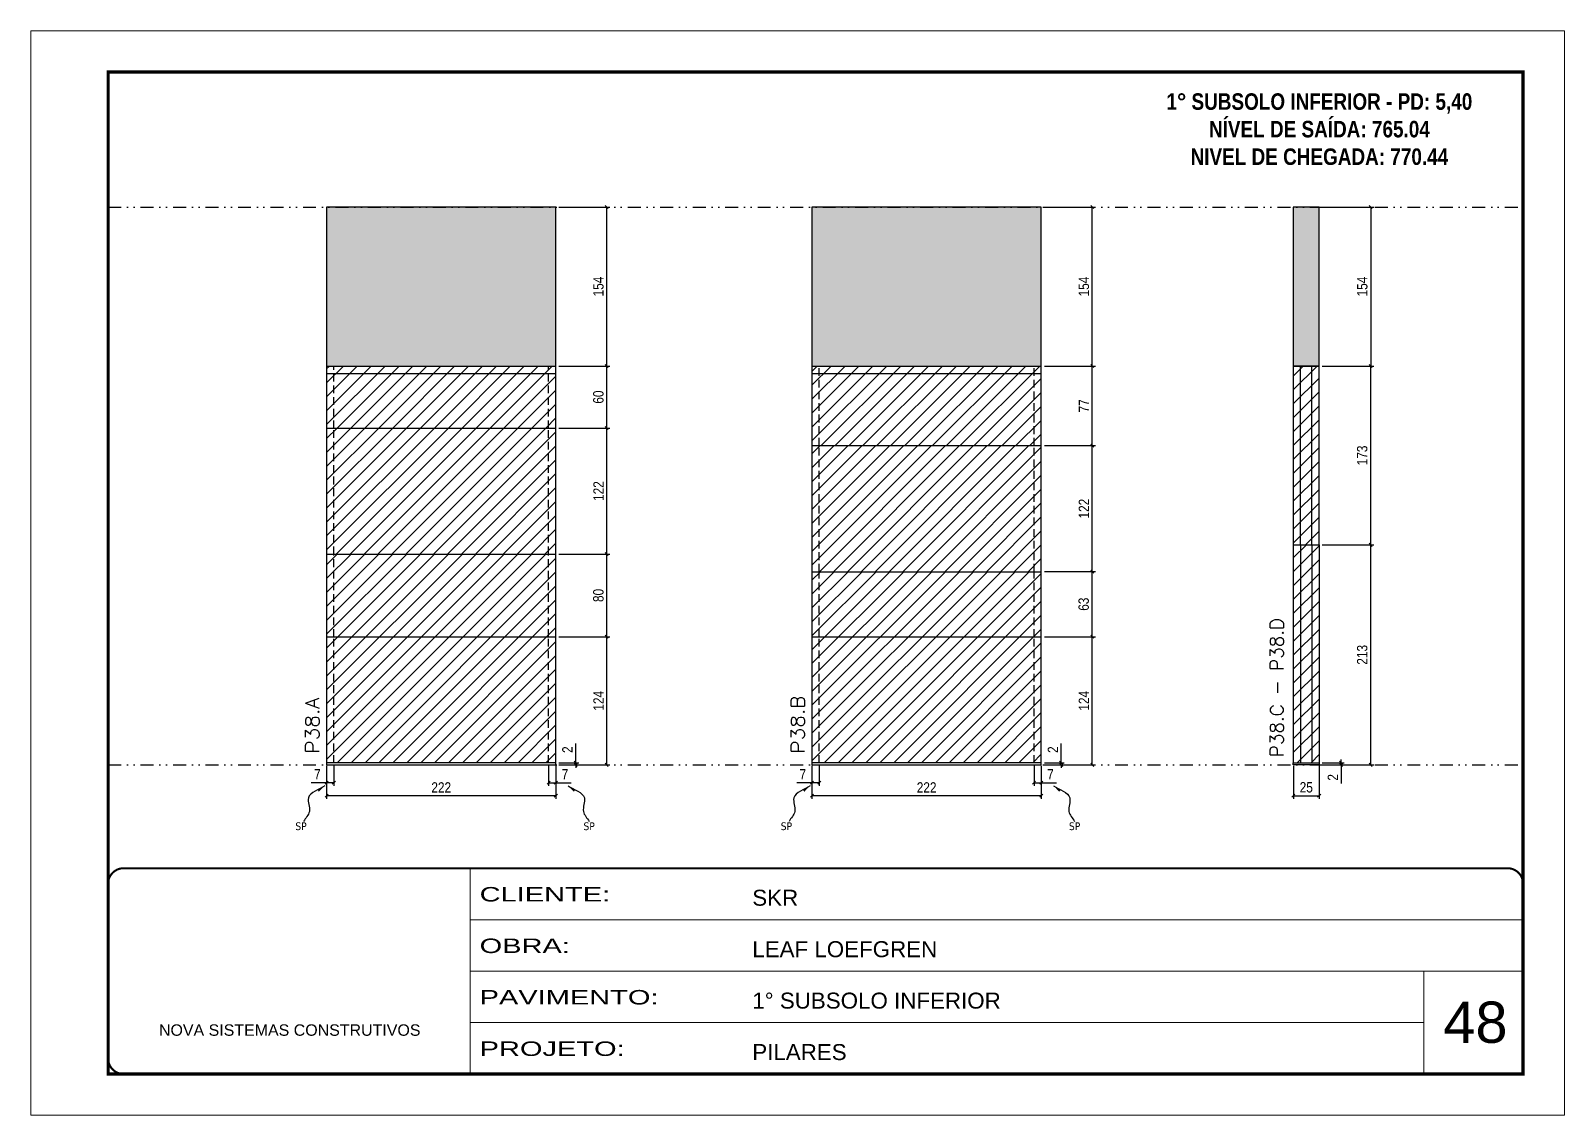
# Model space of a CAD drawing. Extents: x 14400 to 27878, y -21631 to 6985.
# Drawn here: x 19168 to 20653, y -6700 to -5650 of the extents above; entities that cross this region are included whole.
import ezdxf

# ---------------------------------------------------------------- set-up
doc = ezdxf.new("R2010")
doc.units = 0
for name, pattern in [('CONTINUO', [0]), ('DASHED', [0.75, 0.5, -0.25]), ('DIVIDE2', [0.625, 0.25, -0.125, 0, -0.125, 0, -0.125]), ('HIDDEN', [0.375, 0.25, -0.125])]:
    doc.linetypes.add(name, pattern=pattern)
for name, color, linetype, lineweight in [('CARIMBO', 255, 'Continuous', 9), ('Folhas', 255, 'Continuous', 9), ('Hachura', 251, 'Continuous', 9), ('SARRAFO DE PRESSAO', 251, 'DASHED', 9), ('Texto Seção', 7, 'Continuous', 15)]:
    doc.layers.add(name, color=color, linetype=linetype, lineweight=lineweight)
for name, color, linetype in [('COTA', 241, 'Continuous'), ('NOMENCLATURA', 7, 'Continuous'), ('Nível', 160, 'Continuous'), ('Painéis', 200, 'Continuous'), ('SARR_2.2x7', 40, 'Continuous'), ('Sarrafo de Pressão', 42, 'HIDDEN'), ('texto', 7, 'Continuous')]:
    doc.layers.add(name, color=color, linetype=linetype)
doc.styles.add('ARIAL', font='arial.ttf')
doc.styles.add('COTA TECNICA', font='techl___.ttf', dxfattribs={"height": 10})
doc.styles.add('COTA TECNICA-50', font='techl___.ttf', dxfattribs={"height": 10})
doc.styles.add('REGUA-120', font='ROMANS.shx', dxfattribs={"height": 15})
doc.styles.add('ROMANC', font='techb___.ttf', dxfattribs={"height": 2.5})
doc.styles.get("Standard").update_dxf_attribs({"font": 'arial.ttf'})
doc.styles.add('Tecnologia', font='')
doc.styles.get('Tecnologia').set_extended_font_data('Forgotten Futurist')
doc.dimstyles.new('COTA PAINEL-50', dxfattribs={"dimtxt": 10, "dimasz": 3, "dimexe": 3, "dimexo": 3, "dimgap": 3, "dimtad": 1, "dimdec": 1, "dimzin": 12, "dimdsep": 46, "dimtxsty": 'COTA TECNICA-50', "dimblk1": 'OBLIQUE', "dimblk2": 'OBLIQUE', "dimsah": 1, "dimcen": 0.9, "dimclrd": 4, "dimclre": 4, "dimclrt": 240, "dimadec": 1, "dimazin": 3, "dimtfac": 1, "dimtdec": 1, "dimtmove": 0, "dimatfit": 3, "dimfxl": 1, "dimtolj": 1, "dimtzin": 12, "dimarcsym": 0})
doc.dimstyles.new('PAINEL', dxfattribs={"dimtxt": 10, "dimasz": 3, "dimexe": 3, "dimexo": 3, "dimgap": 3, "dimtad": 1, "dimdec": 1, "dimzin": 12, "dimdsep": 46, "dimtxsty": 'COTA TECNICA', "dimblk1": 'OBLIQUE', "dimblk2": 'OBLIQUE', "dimsah": 1, "dimcen": 0.9, "dimclrd": 4, "dimclre": 4, "dimclrt": 240, "dimadec": 1, "dimazin": 3, "dimtfac": 1, "dimtdec": 1, "dimtmove": 0, "dimatfit": 3, "dimfxl": 1, "dimtolj": 1, "dimtzin": 12, "dimarcsym": 0})
doc.dimstyles.get("Standard").update_dxf_attribs({"dimtxt": 0.18, "dimasz": 0.18, "dimexe": 0.18, "dimexo": 0.0625, "dimgap": 0.09, "dimtad": 0, "dimtih": 1, "dimtoh": 1, "dimdec": 4, "dimzin": 0, "dimdsep": 46, "dimtxsty": 'Standard', "dimcen": 0.09, "dimadec": 0, "dimazin": 0, "dimtfac": 1, "dimtdec": 4, "dimtofl": 0, "dimtmove": 0, "dimatfit": 3, "dimfxl": 1, "dimtolj": 1, "dimtzin": 0, "dimarcsym": 0})

# ---------------------------------------------------------------- blocks, each defined once
blk = doc.blocks.new('9999999999')
at = {"color": 30, "linetype": 'CONTINUO'}
for p, q in [((98564.6, 34230.2), (98564.6, 34429.4)), ((98564.6, 34379.6), (99584, 34379.6)), ((98564.6, 34329.8), (99488, 34329.8)), ((99584, 34329.8), (99488, 34329.8)), ((99488, 34329.8), (99488, 34230.2)), ((98564.6, 34280), (99488, 34280))]:
    blk.add_line(p, q, dxfattribs=at)
at = {"color": 30, "linetype": 'CONTINUO', "const_width": 2}
blk.add_lwpolyline([(99584, 34230.2), (99584, 34414.4, 0.414214), (99569, 34429.4), (98229, 34429.4, 0.414214), (98214, 34414.4), (98214, 34245.2, 0.414214), (98229, 34230.2), (99584, 34230.2)], format="xyb", dxfattribs=at)
at = {"layer": 'Folhas'}
blk.add_lwpolyline([(98139, 34190.2), (99624, 34190.2), (99624, 35240.2), (98139, 35240.2)], close=True, dxfattribs=at)
at = {"layer": 'Folhas', "color": 30, "const_width": 3}
blk.add_lwpolyline([(98214, 34230.2), (99584, 34230.2), (99584, 35200.2), (98214, 35200.2)], close=True, dxfattribs=at)
at = {"color": 7, "linetype": 'Continuous', "ltscale": 5, "style": 'ARIAL'}
for s, height, p in [('SKR', 15.48, (98837.7, 34393.1)), ('LEAF LOEFGREN', 15.483, (98837.7, 34343.3)), ('1° SUBSOLO INFERIOR', 15.483, (98837.7, 34293.5)), ('NOVA SISTEMAS CONSTRUTIVOS', 11.059, (98263.2, 34267.2)), ('PILARES', 15.48, (98837.7, 34243.7))]:
    blk.add_text(s, height=height, dxfattribs=at).set_placement(p)
at = {"layer": 'Folhas', "color": 7, "style": 'Tecnologia', "width": 1.5}
for s, p in [('CLIENTE:', (98573.7, 34397.2)), ('OBRA:', (98573.7, 34347.3)), ('PAVIMENTO:', (98573.7, 34297.5)), ('PROJETO:', (98573.7, 34247.7))]:
    blk.add_text(s, height=14, dxfattribs=at).set_placement(p)
blk = doc.blocks.new('_Oblique')
at = {"color": 0, "linetype": 'ByBlock', "lineweight": -2}
blk.add_line((-0.5, -0.5), (0.5, 0.5), dxfattribs=at)
blk = doc.blocks.new('*D2654')
at = {"layer": 'COTA', "color": 4, "lineweight": -2, "transparency": 16777216}
for p, q in [((19455, -6361.3), (19455, -6393.2)), ((19677, -6361.3), (19677, -6393.2)), ((19677, -6390.2), (19455, -6390.2))]:
    blk.add_line(p, q, dxfattribs=at)
at = {"layer": 'Defpoints', "color": 0, "transparency": 16777216}
for p in [(19455, -6358.3), (19677, -6358.3), (19455, -6390.2)]:
    blk.add_point(p, dxfattribs=at)
at = {"layer": 'COTA', "color": 4, "lineweight": -2, "transparency": 16777216, "xscale": 3, "yscale": 3, "zscale": 3, "rotation": 180}
blk.add_blockref('_Oblique', (19455, -6390.2), dxfattribs=at)
at = {"layer": 'COTA', "color": 4, "lineweight": -2, "transparency": 16777216, "xscale": 3, "yscale": 3, "zscale": 3}
blk.add_blockref('_Oblique', (19677, -6390.2), dxfattribs=at)
at = {"layer": 'COTA', "color": 240, "transparency": 16777216, "insert": (19566, -6382.2), "char_height": 10, "attachment_point": 5, "style": 'COTA TECNICA'}
blk.add_mtext('\\A1;222', dxfattribs=at)
blk = doc.blocks.new('*D2655')
at = {"layer": 'COTA', "color": 4, "lineweight": -2, "transparency": 16777216}
for p, q in [((19670, -6361.3), (19670, -6380.6)), ((19677, -6363.3), (19677, -6380.6)), ((19670, -6377.6), (19677, -6377.6)), ((19677, -6377.6), (19691.7, -6377.6))]:
    blk.add_line(p, q, dxfattribs=at)
at = {"layer": 'Defpoints', "color": 0, "transparency": 16777216}
for p in [(19670, -6358.3), (19677, -6360.3), (19677, -6377.6)]:
    blk.add_point(p, dxfattribs=at)
at = {"layer": 'COTA', "color": 4, "lineweight": -2, "transparency": 16777216, "xscale": 3, "yscale": 3, "zscale": 3, "rotation": 180}
blk.add_blockref('_Oblique', (19670, -6377.6), dxfattribs=at)
at = {"layer": 'COTA', "color": 4, "lineweight": -2, "transparency": 16777216, "xscale": 3, "yscale": 3, "zscale": 3}
blk.add_blockref('_Oblique', (19677, -6377.6), dxfattribs=at)
at = {"layer": 'COTA', "color": 240, "transparency": 16777216, "insert": (19685.8, -6369.5), "char_height": 10, "attachment_point": 5, "style": 'COTA TECNICA-50'}
blk.add_mtext('\\A1;7', dxfattribs=at)
blk = doc.blocks.new('*D2656')
at = {"layer": 'COTA', "color": 4, "lineweight": -2, "transparency": 16777216}
for p, q in [((19455, -6363.3), (19455, -6380.6)), ((19462, -6361.3), (19462, -6380.6)), ((19455, -6377.6), (19440.2, -6377.6)), ((19462, -6377.6), (19455, -6377.6))]:
    blk.add_line(p, q, dxfattribs=at)
at = {"layer": 'Defpoints', "color": 0, "transparency": 16777216}
for p in [(19455, -6360.3), (19462, -6358.3), (19455, -6377.6)]:
    blk.add_point(p, dxfattribs=at)
at = {"layer": 'COTA', "color": 4, "lineweight": -2, "transparency": 16777216, "xscale": 3, "yscale": 3, "zscale": 3, "rotation": 180}
blk.add_blockref('_Oblique', (19455, -6377.6), dxfattribs=at)
at = {"layer": 'COTA', "color": 4, "lineweight": -2, "transparency": 16777216, "xscale": 3, "yscale": 3, "zscale": 3}
blk.add_blockref('_Oblique', (19462, -6377.6), dxfattribs=at)
at = {"layer": 'COTA', "color": 240, "transparency": 16777216, "insert": (19446.1, -6369.5), "char_height": 10, "attachment_point": 5, "style": 'COTA TECNICA-50'}
blk.add_mtext('\\A1;7', dxfattribs=at)
blk = doc.blocks.new('*D2657')
at = {"layer": 'COTA', "color": 4, "lineweight": -2, "transparency": 16777216}
for p, q in [((19696.2, -6358.3), (19696.2, -6339.5)), ((19680, -6358.3), (19699.2, -6358.3)), ((19680, -6360.3), (19699.2, -6360.3)), ((19696.2, -6360.3), (19696.2, -6358.3)), ((19696.2, -6360.3), (19696.2, -6363.3))]:
    blk.add_line(p, q, dxfattribs=at)
at = {"layer": 'Defpoints', "color": 0, "transparency": 16777216}
for p in [(19677, -6358.3), (19677, -6360.3), (19696.2, -6360.3)]:
    blk.add_point(p, dxfattribs=at)
at = {"layer": 'COTA', "color": 4, "lineweight": -2, "transparency": 16777216, "xscale": 3, "yscale": 3, "zscale": 3}
for p, rotation in [((19696.2, -6358.3), 270), ((19696.2, -6360.3), 90)]:
    blk.add_blockref('_Oblique', p, dxfattribs=dict(at, rotation=rotation))
at = {"layer": 'COTA', "color": 240, "transparency": 16777216, "insert": (19688.2, -6345.6), "char_height": 10, "attachment_point": 5, "rotation": 90, "style": 'COTA TECNICA-50'}
blk.add_mtext('\\A1;2', dxfattribs=at)
blk = doc.blocks.new('*D2658')
at = {"layer": 'COTA', "color": 4, "linetype": 'ByBlock', "lineweight": -2, "transparency": 16777216}
for p, q in [((19680, -6236.3), (19729.3, -6236.3)), ((19726.3, -6360.3), (19726.3, -6236.3)), ((19680, -6360.3), (19729.3, -6360.3))]:
    blk.add_line(p, q, dxfattribs=at)
at = {"layer": 'Defpoints', "color": 0, "linetype": 'ByBlock', "transparency": 16777216}
for p in [(19677, -6236.3), (19726.3, -6236.3), (19677, -6360.3)]:
    blk.add_point(p, dxfattribs=at)
at = {"layer": 'COTA', "color": 4, "linetype": 'ByBlock', "lineweight": -2, "transparency": 16777216, "xscale": 3, "yscale": 3, "zscale": 3}
for p, rotation in [((19726.3, -6236.3), 90), ((19726.3, -6360.3), 270)]:
    blk.add_blockref('_Oblique', p, dxfattribs=dict(at, rotation=rotation))
at = {"layer": 'COTA', "color": 240, "linetype": 'ByBlock', "transparency": 16777216, "insert": (19718.3, -6298.3), "char_height": 10, "attachment_point": 5, "rotation": 90, "style": 'COTA TECNICA'}
blk.add_mtext('\\A1;124', dxfattribs=at)
blk = doc.blocks.new('*D2659')
at = {"layer": 'COTA', "color": 4, "linetype": 'ByBlock', "lineweight": -2, "transparency": 16777216}
for p, q in [((19680, -6236.3), (19729.3, -6236.3)), ((19726.3, -6360.3), (19726.3, -6236.3)), ((19680, -6360.3), (19729.3, -6360.3))]:
    blk.add_line(p, q, dxfattribs=at)
at = {"layer": 'Defpoints', "color": 0, "linetype": 'ByBlock', "transparency": 16777216}
for p in [(19677, -6236.3), (19726.3, -6236.3), (19677, -6360.3)]:
    blk.add_point(p, dxfattribs=at)
at = {"layer": 'COTA', "color": 4, "linetype": 'ByBlock', "lineweight": -2, "transparency": 16777216, "xscale": 3, "yscale": 3, "zscale": 3}
for p, rotation in [((19726.3, -6236.3), 90), ((19726.3, -6360.3), 270)]:
    blk.add_blockref('_Oblique', p, dxfattribs=dict(at, rotation=rotation))
at = {"layer": 'COTA', "color": 240, "linetype": 'ByBlock', "transparency": 16777216, "insert": (19718.3, -6298.3), "char_height": 10, "attachment_point": 5, "rotation": 90, "style": 'COTA TECNICA'}
blk.add_mtext('\\A1;124', dxfattribs=at)
blk = doc.blocks.new('*D2660')
at = {"layer": 'COTA', "color": 4, "lineweight": -2, "transparency": 16777216}
for p, q in [((19925, -6361.3), (19925, -6393.2)), ((20147, -6361.3), (20147, -6393.2)), ((20147, -6390.2), (19925, -6390.2))]:
    blk.add_line(p, q, dxfattribs=at)
at = {"layer": 'Defpoints', "color": 0, "transparency": 16777216}
for p in [(19925, -6358.3), (20147, -6358.3), (19925, -6390.2)]:
    blk.add_point(p, dxfattribs=at)
at = {"layer": 'COTA', "color": 4, "lineweight": -2, "transparency": 16777216, "xscale": 3, "yscale": 3, "zscale": 3, "rotation": 180}
blk.add_blockref('_Oblique', (19925, -6390.2), dxfattribs=at)
at = {"layer": 'COTA', "color": 4, "lineweight": -2, "transparency": 16777216, "xscale": 3, "yscale": 3, "zscale": 3}
blk.add_blockref('_Oblique', (20147, -6390.2), dxfattribs=at)
at = {"layer": 'COTA', "color": 240, "transparency": 16777216, "insert": (20036, -6382.2), "char_height": 10, "attachment_point": 5, "style": 'COTA TECNICA'}
blk.add_mtext('\\A1;222', dxfattribs=at)
blk = doc.blocks.new('*D2661')
at = {"layer": 'COTA', "color": 4, "lineweight": -2, "transparency": 16777216}
for p, q in [((20140, -6361.3), (20140, -6380.6)), ((20147, -6363.3), (20147, -6380.6)), ((20140, -6377.6), (20147, -6377.6)), ((20147, -6377.6), (20161.7, -6377.6))]:
    blk.add_line(p, q, dxfattribs=at)
at = {"layer": 'Defpoints', "color": 0, "transparency": 16777216}
for p in [(20140, -6358.3), (20147, -6360.3), (20147, -6377.6)]:
    blk.add_point(p, dxfattribs=at)
at = {"layer": 'COTA', "color": 4, "lineweight": -2, "transparency": 16777216, "xscale": 3, "yscale": 3, "zscale": 3, "rotation": 180}
blk.add_blockref('_Oblique', (20140, -6377.6), dxfattribs=at)
at = {"layer": 'COTA', "color": 4, "lineweight": -2, "transparency": 16777216, "xscale": 3, "yscale": 3, "zscale": 3}
blk.add_blockref('_Oblique', (20147, -6377.6), dxfattribs=at)
at = {"layer": 'COTA', "color": 240, "transparency": 16777216, "insert": (20155.9, -6369.5), "char_height": 10, "attachment_point": 5, "style": 'COTA TECNICA-50'}
blk.add_mtext('\\A1;7', dxfattribs=at)
blk = doc.blocks.new('*D2662')
at = {"layer": 'COTA', "color": 4, "lineweight": -2, "transparency": 16777216}
for p, q in [((19925, -6363.3), (19925, -6380.6)), ((19932, -6361.3), (19932, -6380.6)), ((19925, -6377.6), (19910.3, -6377.6)), ((19932, -6377.6), (19925, -6377.6))]:
    blk.add_line(p, q, dxfattribs=at)
at = {"layer": 'Defpoints', "color": 0, "transparency": 16777216}
for p in [(19925, -6360.3), (19932, -6358.3), (19925, -6377.6)]:
    blk.add_point(p, dxfattribs=at)
at = {"layer": 'COTA', "color": 4, "lineweight": -2, "transparency": 16777216, "xscale": 3, "yscale": 3, "zscale": 3, "rotation": 180}
blk.add_blockref('_Oblique', (19925, -6377.6), dxfattribs=at)
at = {"layer": 'COTA', "color": 4, "lineweight": -2, "transparency": 16777216, "xscale": 3, "yscale": 3, "zscale": 3}
blk.add_blockref('_Oblique', (19932, -6377.6), dxfattribs=at)
at = {"layer": 'COTA', "color": 240, "transparency": 16777216, "insert": (19916.1, -6369.5), "char_height": 10, "attachment_point": 5, "style": 'COTA TECNICA-50'}
blk.add_mtext('\\A1;7', dxfattribs=at)
blk = doc.blocks.new('*D2663')
at = {"layer": 'COTA', "color": 4, "lineweight": -2, "transparency": 16777216}
for p, q in [((20166.3, -6358.3), (20166.3, -6339.5)), ((20150, -6358.3), (20169.3, -6358.3)), ((20150, -6360.3), (20169.3, -6360.3)), ((20166.3, -6360.3), (20166.3, -6358.3)), ((20166.3, -6360.3), (20166.3, -6363.3))]:
    blk.add_line(p, q, dxfattribs=at)
at = {"layer": 'Defpoints', "color": 0, "transparency": 16777216}
for p in [(20147, -6358.3), (20147, -6360.3), (20166.3, -6360.3)]:
    blk.add_point(p, dxfattribs=at)
at = {"layer": 'COTA', "color": 4, "lineweight": -2, "transparency": 16777216, "xscale": 3, "yscale": 3, "zscale": 3}
for p, rotation in [((20166.3, -6358.3), 270), ((20166.3, -6360.3), 90)]:
    blk.add_blockref('_Oblique', p, dxfattribs=dict(at, rotation=rotation))
at = {"layer": 'COTA', "color": 240, "transparency": 16777216, "insert": (20158.3, -6345.6), "char_height": 10, "attachment_point": 5, "rotation": 90, "style": 'COTA TECNICA-50'}
blk.add_mtext('\\A1;2', dxfattribs=at)
blk = doc.blocks.new('*D2677')
at = {"layer": 'COTA', "color": 4, "linetype": 'ByBlock', "lineweight": -2, "transparency": 16777216}
for p, q in [((20150, -6236.3), (20199.4, -6236.3)), ((20196.4, -6360.3), (20196.4, -6236.3)), ((20150, -6360.3), (20199.4, -6360.3))]:
    blk.add_line(p, q, dxfattribs=at)
at = {"layer": 'Defpoints', "color": 0, "linetype": 'ByBlock', "transparency": 16777216}
for p in [(20147, -6236.3), (20196.4, -6236.3), (20147, -6360.3)]:
    blk.add_point(p, dxfattribs=at)
at = {"layer": 'COTA', "color": 4, "linetype": 'ByBlock', "lineweight": -2, "transparency": 16777216, "xscale": 3, "yscale": 3, "zscale": 3}
for p, rotation in [((20196.4, -6236.3), 90), ((20196.4, -6360.3), 270)]:
    blk.add_blockref('_Oblique', p, dxfattribs=dict(at, rotation=rotation))
at = {"layer": 'COTA', "color": 240, "linetype": 'ByBlock', "transparency": 16777216, "insert": (20188.3, -6298.3), "char_height": 10, "attachment_point": 5, "rotation": 90, "style": 'COTA TECNICA'}
blk.add_mtext('\\A1;124', dxfattribs=at)
blk = doc.blocks.new('*D2678')
at = {"layer": 'COTA', "color": 4, "linetype": 'ByBlock', "lineweight": -2, "transparency": 16777216}
for p, q in [((20150, -6236.3), (20199.4, -6236.3)), ((20196.4, -6360.3), (20196.4, -6236.3)), ((20150, -6360.3), (20199.4, -6360.3))]:
    blk.add_line(p, q, dxfattribs=at)
at = {"layer": 'Defpoints', "color": 0, "linetype": 'ByBlock', "transparency": 16777216}
for p in [(20147, -6236.3), (20196.4, -6236.3), (20147, -6360.3)]:
    blk.add_point(p, dxfattribs=at)
at = {"layer": 'COTA', "color": 4, "linetype": 'ByBlock', "lineweight": -2, "transparency": 16777216, "xscale": 3, "yscale": 3, "zscale": 3}
for p, rotation in [((20196.4, -6236.3), 90), ((20196.4, -6360.3), 270)]:
    blk.add_blockref('_Oblique', p, dxfattribs=dict(at, rotation=rotation))
at = {"layer": 'COTA', "color": 240, "linetype": 'ByBlock', "transparency": 16777216, "insert": (20188.3, -6298.3), "char_height": 10, "attachment_point": 5, "rotation": 90, "style": 'COTA TECNICA'}
blk.add_mtext('\\A1;124', dxfattribs=at)
blk = doc.blocks.new('*D2679')
at = {"layer": 'COTA', "color": 4, "lineweight": -2, "transparency": 16777216}
for p, q in [((19680, -6156.3), (19729.3, -6156.3)), ((19726.3, -6236.3), (19726.3, -6156.3)), ((19680, -6236.3), (19729.3, -6236.3))]:
    blk.add_line(p, q, dxfattribs=at)
at = {"layer": 'Defpoints', "color": 0, "transparency": 16777216}
for p in [(19677, -6156.3), (19726.3, -6156.3), (19677, -6236.3)]:
    blk.add_point(p, dxfattribs=at)
at = {"layer": 'COTA', "color": 4, "lineweight": -2, "transparency": 16777216, "xscale": 3, "yscale": 3, "zscale": 3}
for p, rotation in [((19726.3, -6156.3), 90), ((19726.3, -6236.3), 270)]:
    blk.add_blockref('_Oblique', p, dxfattribs=dict(at, rotation=rotation))
at = {"layer": 'COTA', "color": 240, "transparency": 16777216, "insert": (19718.2, -6196.3), "char_height": 10, "attachment_point": 5, "rotation": 90, "style": 'COTA TECNICA'}
blk.add_mtext('\\A1;80', dxfattribs=at)
blk = doc.blocks.new('*D2664')
at = {"layer": 'COTA', "color": 4, "lineweight": -2, "transparency": 16777216}
for p, q in [((20391.1, -6361.3), (20391.1, -6393.2)), ((20416.1, -6361.3), (20416.1, -6393.2)), ((20391.1, -6390.2), (20416.1, -6390.2))]:
    blk.add_line(p, q, dxfattribs=at)
at = {"layer": 'Defpoints', "color": 0, "transparency": 16777216}
for p in [(20391.1, -6358.3), (20416.1, -6358.3), (20416.1, -6390.2)]:
    blk.add_point(p, dxfattribs=at)
at = {"layer": 'COTA', "color": 4, "lineweight": -2, "transparency": 16777216, "xscale": 3, "yscale": 3, "zscale": 3, "rotation": 180}
blk.add_blockref('_Oblique', (20391.1, -6390.2), dxfattribs=at)
at = {"layer": 'COTA', "color": 4, "lineweight": -2, "transparency": 16777216, "xscale": 3, "yscale": 3, "zscale": 3}
blk.add_blockref('_Oblique', (20416.1, -6390.2), dxfattribs=at)
at = {"layer": 'COTA', "color": 240, "transparency": 16777216, "insert": (20403.6, -6382.1), "char_height": 10, "attachment_point": 5, "style": 'COTA TECNICA'}
blk.add_mtext('\\A1;25', dxfattribs=at)
blk = doc.blocks.new('*D2665')
at = {"layer": 'COTA', "color": 4, "lineweight": -2, "transparency": 16777216}
for p, q in [((20437.3, -6358.3), (20437.3, -6355.3)), ((20419.1, -6358.3), (20440.3, -6358.3)), ((20419.1, -6360.3), (20440.3, -6360.3)), ((20437.3, -6358.3), (20437.3, -6360.3)), ((20437.3, -6360.3), (20437.3, -6378.4))]:
    blk.add_line(p, q, dxfattribs=at)
at = {"layer": 'Defpoints', "color": 0, "transparency": 16777216}
for p in [(20416.1, -6358.3), (20416.1, -6360.3), (20437.3, -6358.3)]:
    blk.add_point(p, dxfattribs=at)
at = {"layer": 'COTA', "color": 4, "lineweight": -2, "transparency": 16777216, "xscale": 3, "yscale": 3, "zscale": 3}
for p, rotation in [((20437.3, -6358.3), 270), ((20437.3, -6360.3), 90)]:
    blk.add_blockref('_Oblique', p, dxfattribs=dict(at, rotation=rotation))
at = {"layer": 'COTA', "color": 240, "transparency": 16777216, "insert": (20429.3, -6372.4), "char_height": 10, "attachment_point": 5, "rotation": 90, "style": 'COTA TECNICA-50'}
blk.add_mtext('\\A1;2', dxfattribs=at)
blk = doc.blocks.new('*D2680')
at = {"layer": 'COTA', "color": 4, "linetype": 'ByBlock', "lineweight": -2, "transparency": 16777216}
for p, q in [((20419.1, -5820.3), (20469, -5820.3)), ((20466, -5820.3), (20466, -5974.3)), ((20419.1, -5974.3), (20469, -5974.3))]:
    blk.add_line(p, q, dxfattribs=at)
at = {"layer": 'Defpoints', "color": 0, "linetype": 'ByBlock', "transparency": 16777216}
for p in [(20416.1, -5820.3), (20416.1, -5974.3), (20466, -5974.3)]:
    blk.add_point(p, dxfattribs=at)
at = {"layer": 'COTA', "color": 4, "linetype": 'ByBlock', "lineweight": -2, "transparency": 16777216, "xscale": 3, "yscale": 3, "zscale": 3}
for p, rotation in [((20466, -5820.3), 90), ((20466, -5974.3), 270)]:
    blk.add_blockref('_Oblique', p, dxfattribs=dict(at, rotation=rotation))
at = {"layer": 'COTA', "color": 240, "linetype": 'ByBlock', "transparency": 16777216, "insert": (20457.9, -5897.3), "char_height": 10, "attachment_point": 5, "rotation": 90, "style": 'COTA TECNICA'}
blk.add_mtext('\\A1;154', dxfattribs=at)
blk = doc.blocks.new('*D2666')
at = {"layer": 'COTA', "color": 4, "lineweight": -2, "transparency": 16777216}
for p, q in [((20419.1, -6147.3), (20469, -6147.3)), ((20466, -6360.3), (20466, -6147.3)), ((20419.1, -6360.3), (20469, -6360.3))]:
    blk.add_line(p, q, dxfattribs=at)
at = {"layer": 'Defpoints', "color": 0, "transparency": 16777216}
for p in [(20416.1, -6147.3), (20466, -6147.3), (20416.1, -6360.3)]:
    blk.add_point(p, dxfattribs=at)
at = {"layer": 'COTA', "color": 4, "lineweight": -2, "transparency": 16777216, "xscale": 3, "yscale": 3, "zscale": 3}
for p, rotation in [((20466, -6147.3), 90), ((20466, -6360.3), 270)]:
    blk.add_blockref('_Oblique', p, dxfattribs=dict(at, rotation=rotation))
at = {"layer": 'COTA', "color": 240, "transparency": 16777216, "insert": (20457.8, -6253.8), "char_height": 10, "attachment_point": 5, "rotation": 90, "style": 'COTA TECNICA-50'}
blk.add_mtext('\\A1;213', dxfattribs=at)
blk = doc.blocks.new('*D2681')
at = {"layer": 'COTA', "color": 4, "lineweight": -2, "transparency": 16777216}
for p, q in [((19680, -6034.3), (19729.3, -6034.3)), ((19726.3, -6156.3), (19726.3, -6034.3)), ((19680, -6156.3), (19729.3, -6156.3))]:
    blk.add_line(p, q, dxfattribs=at)
at = {"layer": 'Defpoints', "color": 0, "transparency": 16777216}
for p in [(19677, -6034.3), (19726.3, -6034.3), (19677, -6156.3)]:
    blk.add_point(p, dxfattribs=at)
at = {"layer": 'COTA', "color": 4, "lineweight": -2, "transparency": 16777216, "xscale": 3, "yscale": 3, "zscale": 3}
for p, rotation in [((19726.3, -6034.3), 90), ((19726.3, -6156.3), 270)]:
    blk.add_blockref('_Oblique', p, dxfattribs=dict(at, rotation=rotation))
at = {"layer": 'COTA', "color": 240, "transparency": 16777216, "insert": (19718.3, -6095.3), "char_height": 10, "attachment_point": 5, "rotation": 90, "style": 'COTA TECNICA'}
blk.add_mtext('\\A1;122', dxfattribs=at)
blk = doc.blocks.new('*D2682')
at = {"layer": 'COTA', "color": 4, "lineweight": -2, "transparency": 16777216}
for p, q in [((19680, -5974.3), (19729.3, -5974.3)), ((19726.3, -6034.3), (19726.3, -5974.3)), ((19680, -6034.3), (19729.3, -6034.3))]:
    blk.add_line(p, q, dxfattribs=at)
at = {"layer": 'Defpoints', "color": 0, "transparency": 16777216}
for p in [(19677, -5974.3), (19726.3, -5974.3), (19677, -6034.3)]:
    blk.add_point(p, dxfattribs=at)
at = {"layer": 'COTA', "color": 4, "lineweight": -2, "transparency": 16777216, "xscale": 3, "yscale": 3, "zscale": 3}
for p, rotation in [((19726.3, -5974.3), 90), ((19726.3, -6034.3), 270)]:
    blk.add_blockref('_Oblique', p, dxfattribs=dict(at, rotation=rotation))
at = {"layer": 'COTA', "color": 240, "transparency": 16777216, "insert": (19718.2, -6004.3), "char_height": 10, "attachment_point": 5, "rotation": 90, "style": 'COTA TECNICA'}
blk.add_mtext('\\A1;60', dxfattribs=at)
blk = doc.blocks.new('*D2683')
at = {"layer": 'COTA', "color": 4, "lineweight": -2, "transparency": 16777216}
for p, q in [((19680, -5820.3), (19729.3, -5820.3)), ((19726.3, -5974.3), (19726.3, -5820.3)), ((19680, -5974.3), (19729.3, -5974.3))]:
    blk.add_line(p, q, dxfattribs=at)
at = {"layer": 'Defpoints', "color": 0, "transparency": 16777216}
for p in [(19677, -5820.3), (19726.3, -5820.3), (19677, -5974.3)]:
    blk.add_point(p, dxfattribs=at)
at = {"layer": 'COTA', "color": 4, "lineweight": -2, "transparency": 16777216, "xscale": 3, "yscale": 3, "zscale": 3}
for p, rotation in [((19726.3, -5820.3), 90), ((19726.3, -5974.3), 270)]:
    blk.add_blockref('_Oblique', p, dxfattribs=dict(at, rotation=rotation))
at = {"layer": 'COTA', "color": 240, "transparency": 16777216, "insert": (19718.2, -5897.3), "char_height": 10, "attachment_point": 5, "rotation": 90, "style": 'COTA TECNICA'}
blk.add_mtext('\\A1;154', dxfattribs=at)
blk = doc.blocks.new('*D2684')
at = {"layer": 'COTA', "color": 4, "lineweight": -2, "transparency": 16777216}
for p, q in [((20150, -6173.3), (20199.4, -6173.3)), ((20196.4, -6236.3), (20196.4, -6173.3)), ((20150, -6236.3), (20199.4, -6236.3))]:
    blk.add_line(p, q, dxfattribs=at)
at = {"layer": 'Defpoints', "color": 0, "transparency": 16777216}
for p in [(20147, -6173.3), (20196.4, -6173.3), (20147, -6236.3)]:
    blk.add_point(p, dxfattribs=at)
at = {"layer": 'COTA', "color": 4, "lineweight": -2, "transparency": 16777216, "xscale": 3, "yscale": 3, "zscale": 3}
for p, rotation in [((20196.4, -6173.3), 90), ((20196.4, -6236.3), 270)]:
    blk.add_blockref('_Oblique', p, dxfattribs=dict(at, rotation=rotation))
at = {"layer": 'COTA', "color": 240, "transparency": 16777216, "insert": (20188.1, -6204.8), "char_height": 10, "attachment_point": 5, "rotation": 90, "style": 'COTA TECNICA'}
blk.add_mtext('\\A1;63', dxfattribs=at)
blk = doc.blocks.new('*D2685')
at = {"layer": 'COTA', "color": 4, "lineweight": -2, "transparency": 16777216}
for p, q in [((20150, -6051.3), (20199.4, -6051.3)), ((20196.4, -6173.3), (20196.4, -6051.3)), ((20150, -6173.3), (20199.4, -6173.3))]:
    blk.add_line(p, q, dxfattribs=at)
at = {"layer": 'Defpoints', "color": 0, "transparency": 16777216}
for p in [(20147, -6051.3), (20196.4, -6051.3), (20147, -6173.3)]:
    blk.add_point(p, dxfattribs=at)
at = {"layer": 'COTA', "color": 4, "lineweight": -2, "transparency": 16777216, "xscale": 3, "yscale": 3, "zscale": 3}
for p, rotation in [((20196.4, -6051.3), 90), ((20196.4, -6173.3), 270)]:
    blk.add_blockref('_Oblique', p, dxfattribs=dict(at, rotation=rotation))
at = {"layer": 'COTA', "color": 240, "transparency": 16777216, "insert": (20188.3, -6112.3), "char_height": 10, "attachment_point": 5, "rotation": 90, "style": 'COTA TECNICA'}
blk.add_mtext('\\A1;122', dxfattribs=at)
blk = doc.blocks.new('*D2686')
at = {"layer": 'COTA', "color": 4, "lineweight": -2, "transparency": 16777216}
for p, q in [((20150, -5974.3), (20199.4, -5974.3)), ((20196.4, -6051.3), (20196.4, -5974.3)), ((20150, -6051.3), (20199.4, -6051.3))]:
    blk.add_line(p, q, dxfattribs=at)
at = {"layer": 'Defpoints', "color": 0, "transparency": 16777216}
for p in [(20147, -5974.3), (20196.4, -5974.3), (20147, -6051.3)]:
    blk.add_point(p, dxfattribs=at)
at = {"layer": 'COTA', "color": 4, "lineweight": -2, "transparency": 16777216, "xscale": 3, "yscale": 3, "zscale": 3}
for p, rotation in [((20196.4, -5974.3), 90), ((20196.4, -6051.3), 270)]:
    blk.add_blockref('_Oblique', p, dxfattribs=dict(at, rotation=rotation))
at = {"layer": 'COTA', "color": 240, "transparency": 16777216, "insert": (20188.3, -6012.8), "char_height": 10, "attachment_point": 5, "rotation": 90, "style": 'COTA TECNICA'}
blk.add_mtext('\\A1;77', dxfattribs=at)
blk = doc.blocks.new('*D2687')
at = {"layer": 'COTA', "color": 4, "lineweight": -2, "transparency": 16777216}
for p, q in [((20150, -5820.3), (20199.4, -5820.3)), ((20196.4, -5974.3), (20196.4, -5820.3)), ((20150, -5974.3), (20199.4, -5974.3))]:
    blk.add_line(p, q, dxfattribs=at)
at = {"layer": 'Defpoints', "color": 0, "transparency": 16777216}
for p in [(20147, -5820.3), (20196.4, -5820.3), (20147, -5974.3)]:
    blk.add_point(p, dxfattribs=at)
at = {"layer": 'COTA', "color": 4, "lineweight": -2, "transparency": 16777216, "xscale": 3, "yscale": 3, "zscale": 3}
for p, rotation in [((20196.4, -5820.3), 90), ((20196.4, -5974.3), 270)]:
    blk.add_blockref('_Oblique', p, dxfattribs=dict(at, rotation=rotation))
at = {"layer": 'COTA', "color": 240, "transparency": 16777216, "insert": (20188.3, -5897.3), "char_height": 10, "attachment_point": 5, "rotation": 90, "style": 'COTA TECNICA'}
blk.add_mtext('\\A1;154', dxfattribs=at)
blk = doc.blocks.new('*D2688')
at = {"layer": 'COTA', "color": 4, "lineweight": -2, "transparency": 16777216}
for p, q in [((20419.1, -5974.3), (20469, -5974.3)), ((20466, -6147.3), (20466, -5974.3)), ((20419.1, -6147.3), (20469, -6147.3))]:
    blk.add_line(p, q, dxfattribs=at)
at = {"layer": 'Defpoints', "color": 0, "transparency": 16777216}
for p in [(20416.1, -5974.3), (20466, -5974.3), (20416.1, -6147.3)]:
    blk.add_point(p, dxfattribs=at)
at = {"layer": 'COTA', "color": 4, "lineweight": -2, "transparency": 16777216, "xscale": 3, "yscale": 3, "zscale": 3}
for p, rotation in [((20466, -5974.3), 90), ((20466, -6147.3), 270)]:
    blk.add_blockref('_Oblique', p, dxfattribs=dict(at, rotation=rotation))
at = {"layer": 'COTA', "color": 240, "transparency": 16777216, "insert": (20457.8, -6060.8), "char_height": 10, "attachment_point": 5, "rotation": 90, "style": 'COTA TECNICA'}
blk.add_mtext('\\A1;173', dxfattribs=at)

msp = doc.modelspace()

# ---------------------------------------------------------------- hatches: boundary and pattern name
at = {"layer": 'COTA'}
h = msp.add_hatch(dxfattribs=at)
h.set_pattern_fill('AR-CONC', color=256, scale=0.03)
h.set_pattern_definition([(50, (3170, 1148.575), (5.4655401, -0.4781726), [0.5715, -6.2865]), (355, (3170, 1148.575), (-1.0573026, 5.7317054), [0.4572, -5.0292175]), (100.451445, (3170.4555, 1148.535), (4.4082374, 5.2535326), [0.4857003, -5.3427073]), (46.1842, (3170, 1150.099), (8.1323712, -1.2612698), [0.85725, -9.42975]), (96.63556, (3170.678, 1149.994), (7.122124, 7.4227837), [0.7285507, -8.0140682]), (351.18415, (3170, 1150.099), (7.122124, 7.4227837), [0.685799, -7.543792]), (21, (3170.762, 1149.718), (4.5484317, -3.067956), [0.5715, -6.2865]), (326, (3170.762, 1149.718), (1.8540609, 5.525639), [0.4572, -5.0292]), (71.451445, (3171.141, 1149.4624), (6.4024926, 2.457683), [0.4857003, -5.3426981]), (37.5, (3170, 1148.5751), (0.0926581, 2.53665117), [0, -4.96824, 0, -5.1054, 0, -5.04825]), (7.5, (3170, 1148.575), (2.00458988, 3.00541724), [0, -2.91084, 0, -4.85394, 0, -1.92405]), (327.5, (3168.3007, 1148.5751), (4.06771786, -0.17186232), [0, -1.905, 0, -5.9436, 0, -7.8867]), (317.5, (3167.5387, 1148.575), (4.44387544, 0.7627947), [0, -2.4765, 0, -3.94716, 0, -5.6007])])
h.paths.add_polyline_path([(19454.98, -5820.32), (19454.98, -5974.32), (19676.98, -5974.32), (19676.98, -5820.32)])
h = msp.add_hatch(dxfattribs=at)
h.set_pattern_fill('AR-CONC', color=256, scale=0.03)
h.set_pattern_definition([(50, (3640.0248, 1148.575), (5.4655401, -0.4781726), [0.5715, -6.2865]), (355, (3640.025, 1148.575), (-1.0573026, 5.7317054), [0.4572, -5.0292175]), (100.451445, (3640.48, 1148.535), (4.4082374, 5.2535326), [0.4857003, -5.3427073]), (46.1842, (3640.025, 1150.099), (8.1323712, -1.2612698), [0.85725, -9.42975]), (96.63556, (3640.7025, 1149.994), (7.122124, 7.4227837), [0.7285507, -8.0140682]), (351.18415, (3640.025, 1150.099), (7.122124, 7.4227837), [0.685799, -7.543792]), (21, (3640.7868, 1149.718), (4.5484317, -3.067956), [0.5715, -6.2865]), (326, (3640.787, 1149.718), (1.8540609, 5.525639), [0.4572, -5.0292]), (71.451445, (3641.166, 1149.4624), (6.4024926, 2.457683), [0.4857003, -5.3426981]), (37.5, (3640.0248, 1148.5751), (0.0926581, 2.53665117), [0, -4.96824, 0, -5.1054, 0, -5.04825]), (7.5, (3640.0248, 1148.575), (2.00458988, 3.00541724), [0, -2.91084, 0, -4.85394, 0, -1.92405]), (327.5, (3638.3255, 1148.5751), (4.06771786, -0.17186232), [0, -1.905, 0, -5.9436, 0, -7.8867]), (317.5, (3637.5635, 1148.575), (4.44387544, 0.7627947), [0, -2.4765, 0, -3.94716, 0, -5.6007])])
h.paths.add_polyline_path([(19925, -5820.32), (19925, -5974.32), (20147, -5974.32), (20147, -5820.32)])
h = msp.add_hatch(dxfattribs=at)
h.set_pattern_fill('AR-CONC', color=256, scale=0.03)
h.set_pattern_definition([(50, (1737.8105, -2127.474), (5.4655401, -0.4781726), [0.5715, -6.2865]), (355, (1737.8105, -2127.474), (-1.0573026, 5.7317054), [0.4572, -5.0292175]), (100.451445, (1738.266, -2127.514), (4.4082374, 5.2535326), [0.4857003, -5.3427073]), (46.1842, (1737.8105, -2125.95), (8.1323712, -1.2612698), [0.85725, -9.42975]), (96.635558, (1738.488, -2126.055), (7.122124, 7.4227837), [0.7285507, -8.0140682]), (351.18415, (1737.8105, -2125.95), (7.122124, 7.4227837), [0.685799, -7.543792]), (21, (1738.5725, -2126.331), (4.5484317, -3.0679559), [0.5715, -6.2865]), (326, (1738.5725, -2126.331), (1.8540609, 5.525639), [0.4572, -5.0292]), (71.451445, (1738.9515, -2126.587), (6.4024926, 2.457683), [0.4857003, -5.3426981]), (37.5, (1737.8105, -2127.4741), (0.0926581, 2.53665117), [0, -4.96824, 0, -5.1054, 0, -5.04825]), (7.5, (1737.8105, -2127.474), (2.00458988, 3.00541724), [0, -2.91084, 0, -4.85394, 0, -1.92405]), (327.5, (1736.1112, -2127.4741), (4.06771786, -0.17186232), [0, -1.905, 0, -5.9436, 0, -7.8867]), (317.5, (1735.3492, -2127.474), (4.44387544, 0.7627947), [0, -2.4765, 0, -3.94716, 0, -5.6007])])
h.paths.add_polyline_path([(20391.06, -5820.32), (20391.06, -5835.18), (20416.06, -5835.18), (20416.06, -5820.32)])
h.paths.add_polyline_path([(20416.06, -5974.32), (20416.06, -5835.18), (20391.06, -5835.18), (20391.06, -5974.32)])
at = {"layer": 'Hachura', "linetype": 'ByBlock'}
h = msp.add_hatch(dxfattribs=at)
h.set_pattern_fill('ANSI31', color=256, scale=3)
h.set_pattern_definition([(45, (3170, 1148.575), (-6.735192, 6.735192), [])])
h.paths.add_polyline_path([(19676.98, -6236.32), (19676.98, -6156.32), (19454.98, -6156.32), (19454.98, -6236.32)])
h.paths.add_polyline_path([(19676.98, -6358.32), (19676.98, -6236.32), (19454.98, -6236.32), (19454.98, -6358.32)])
h.paths.add_polyline_path([(19925, -6236.32), (19925, -6358.32), (20147, -6358.32), (20147, -6236.32)])
h.paths.add_polyline_path([(19925, -6173.32), (19925, -6236.32), (20147, -6236.32), (20147, -6173.32)])
h.paths.add_polyline_path([(19925, -5974.32), (19925, -6051.32), (20147, -6051.32), (20147, -5974.32)])
h.paths.add_polyline_path([(20416.06, -6147.32), (20391.06, -6147.32), (20391.06, -6358.32), (20416.06, -6358.32)])
h = msp.add_hatch(dxfattribs=at)
h.set_pattern_fill('ANSI31', color=256, scale=3)
h.paths.add_polyline_path([(19676.98, -5974.32), (19454.98, -5974.32), (19454.98, -6034.32), (19676.98, -6034.32)])
h = msp.add_hatch(dxfattribs=at)
h.set_pattern_fill('ANSI31', color=256, scale=3)
h.paths.add_polyline_path([(20416.06, -5974.32), (20391.06, -5974.32), (20391.06, -6147.32), (20416.06, -6147.32)])
h = msp.add_hatch(dxfattribs=at)
h.set_pattern_fill('ANSI31', color=256, scale=3)
h.paths.add_polyline_path([(19676.98, -6034.32), (19454.98, -6034.32), (19454.98, -6156.32), (19676.98, -6156.32)])
h = msp.add_hatch(dxfattribs=at)
h.set_pattern_fill('ANSI31', color=256, scale=3)
h.paths.add_polyline_path([(20147, -6051.32), (19925, -6051.32), (19925, -6173.32), (20147, -6173.32)])

# ---------------------------------------------------------------- linework, layer by layer
at = {"layer": 'COTA'}
for points in [[(19454.98, -5974.32), (19676.98, -5974.32), (19676.98, -5820.32), (19454.98, -5820.32)], [(19925, -5974.32), (20147, -5974.32), (20147, -5820.32), (19925, -5820.32)]]:
    msp.add_lwpolyline(points, close=True, dxfattribs=at)
at = {"layer": 'COTA', "linetype": 'ByBlock'}
msp.add_lwpolyline([(20391.06, -5974.32), (20416.06, -5974.32), (20416.06, -5820.32), (20391.06, -5820.32)], close=True, dxfattribs=at)
at = {"layer": 'Nível', "color": 4, "linetype": 'DIVIDE2', "ltscale": 50}
for p, q in [((19243.47, -5820.32), (20613.47, -5820.32)), ((19243.47, -6360.32), (20613.47, -6360.32))]:
    msp.add_line(p, q, dxfattribs=at)
at = {"layer": 'Painéis'}
for p, q in [((19454.98, -5974.32), (19454.98, -6360.32)), ((19454.98, -5974.32), (19676.98, -5974.32)), ((19676.98, -6360.32), (19676.98, -5974.32)), ((19925, -5974.32), (19925, -6360.32)), ((19925, -5974.32), (20147, -5974.32)), ((20147, -6360.32), (20147, -5974.32)), ((19454.98, -6034.32), (19676.98, -6034.32)), ((19925, -6051.32), (20147, -6051.32)), ((20391.06, -6147.32), (20391.06, -6358.32)), ((20391.06, -6147.32), (20416.06, -6147.32)), ((20416.06, -6147.32), (20416.06, -6358.32)), ((19454.98, -6156.32), (19676.98, -6156.32)), ((19925, -6173.32), (20147, -6173.32)), ((19454.98, -6236.32), (19676.98, -6236.32)), ((19925, -6236.32), (20147, -6236.32)), ((19454.98, -6360.32), (19676.98, -6360.32)), ((19925, -6360.32), (20147, -6360.32)), ((20391.06, -6358.32), (20416.06, -6358.32)), ((20391.06, -6358.32), (20416.06, -6358.32)), ((20391.06, -6360.32), (20391.06, -6358.32)), ((20416.06, -6360.32), (20391.06, -6360.32)), ((20416.06, -6358.32), (20416.06, -6360.32))]:
    msp.add_line(p, q, dxfattribs=at)
for points in [[(20391.06, -6147.32), (20416.06, -6147.32), (20416.06, -5974.32), (20391.06, -5974.32)], [(19676.98, -6358.32), (19454.98, -6358.32), (19454.98, -6360.32), (19676.98, -6360.32)], [(20147, -6358.32), (19925, -6358.32), (19925, -6360.32), (20147, -6360.32)]]:
    msp.add_lwpolyline(points, close=True, dxfattribs=at)
at = {"layer": 'SARR_2.2x7'}
for p, q in [((19454.98, -5981.32), (19676.98, -5981.32)), ((19925, -5981.32), (20147, -5981.32)), ((20398.06, -6147.32), (20398.06, -5974.32)), ((20409.06, -6147.32), (20409.06, -5974.32)), ((20398.06, -6147.32), (20398.06, -6358.32)), ((20409.06, -6147.32), (20409.06, -6358.32))]:
    msp.add_line(p, q, dxfattribs=at)
at = {"layer": 'Sarrafo de Pressão', "ltscale": 30}
for p, q in [((19461.98, -6034.32), (19461.98, -5974.32)), ((19669.98, -6034.32), (19669.98, -5974.32)), ((19932, -6051.32), (19932, -5974.32)), ((20140, -6051.32), (20140, -5974.32)), ((19461.98, -6156.32), (19461.98, -6034.32)), ((19669.98, -6156.32), (19669.98, -6034.32)), ((19932, -6173.32), (19932, -6051.32)), ((20140, -6173.32), (20140, -6051.32)), ((19461.98, -6236.32), (19461.98, -6156.32)), ((19669.98, -6236.32), (19669.98, -6156.32)), ((19932, -6236.32), (19932, -6173.32)), ((20140, -6236.32), (20140, -6173.32)), ((19461.98, -6358.32), (19461.98, -6236.32)), ((19669.98, -6358.32), (19669.98, -6236.32)), ((19932, -6358.32), (19932, -6236.32)), ((20140, -6358.32), (20140, -6236.32))]:
    msp.add_line(p, q, dxfattribs=at)

# ---------------------------------------------------------------- block references
at = {"layer": 'SARRAFO DE PRESSAO', "color": 6, "linetype": 'ByBlock'}
msp.add_blockref('9999999999', (-78970.51, -40889.8), dxfattribs=at)

# ---------------------------------------------------------------- texts
at = {"layer": 'CARIMBO', "style": 'ARIAL'}
msp.add_text('48', height=40, dxfattribs=at).set_placement((20536.33, -6629.46))
at = {"layer": 'NOMENCLATURA', "color": 2, "insert": (20416.31, -5683.54), "char_height": 16, "attachment_point": 2, "style": 'ROMANC'}
msp.add_mtext_dynamic_manual_height_columns('\\P1° SUBSOLO INFERIOR - PD: 5,40\\PNÍVEL DE SAÍDA: 765.04\\PNIVEL DE CHEGADA: 770.44', width=432.3511, gutter_width=1, heights=[0], dxfattribs=at)
at = {"layer": 'texto', "color": 0, "char_height": 7.5, "attachment_point": 5}
for insert in [(19430.2, -6419.81), (19709.22, -6419.81), (19900.22, -6419.81), (20179.25, -6419.81)]:
    msp.add_mtext('{\\fTahoma|b0|i0|c0|p34;\\C4;SP}', dxfattribs=dict(at, insert=insert))
at = {"layer": 'Texto Seção', "style": 'REGUA-120', "width": 1.1}
for s, p in [('P38.A', (19447.73, -6349.55)), ('P38.B', (19917.75, -6349.55))]:
    msp.add_text(s, height=13, rotation=90, dxfattribs=at).set_placement(p)
at = {"layer": 'Texto Seção', "insert": (20381.61, -6352.9), "char_height": 13, "width": 370.6998, "attachment_point": 7, "rotation": 90, "style": 'REGUA-120'}
msp.add_mtext('P38.C - P38.D', dxfattribs=at)

# ---------------------------------------------------------------- dimensions: what is measured, and where the dimension line sits
at = {"layer": 'COTA'}
for base, p1, p2, angle, dimstyle, picture, middle in [((19726.34, -5820.32), (19676.98, -5974.32), (19676.98, -5820.32), 90, 'PAINEL', '*D2683', (19718.23, -5897.32)), ((20196.37, -5820.32), (20147, -5974.32), (20147, -5820.32), 90, 'PAINEL', '*D2687', (20188.26, -5897.32)), ((20466.05, -5974.32), (20416.06, -6147.32), (20416.06, -5974.32), 90, 'PAINEL', '*D2688', (20457.83, -6060.82)), ((19726.34, -6034.32), (19676.98, -6156.32), (19676.98, -6034.32), 90, 'PAINEL', '*D2681', (19718.28, -6095.32)), ((20196.37, -6051.32), (20147, -6173.32), (20147, -6051.32), 90, 'PAINEL', '*D2685', (20188.31, -6112.32)), ((20466.05, -6147.32), (20416.06, -6360.32), (20416.06, -6147.32), 90, 'COTA PAINEL-50', '*D2666', (20457.83, -6253.82)), ((19726.34, -6156.32), (19676.98, -6236.32), (19676.98, -6156.32), 90, 'PAINEL', '*D2679', (19718.22, -6196.32)), ((20196.37, -6173.32), (20147, -6236.32), (20147, -6173.32), 90, 'PAINEL', '*D2684', (20188.15, -6204.82)), ((19454.98, -6377.56), (19461.98, -6358.32), (19454.98, -6360.32), 180, 'COTA PAINEL-50', '*D2656', (19446.11, -6369.48)), ((19925, -6377.56), (19932, -6358.32), (19925, -6360.32), 180, 'COTA PAINEL-50', '*D2662', (19916.14, -6369.48))]:
    dim = msp.add_linear_dim(base=base, p1=p1, p2=p2, angle=angle, dimstyle=dimstyle, dxfattribs=at)
    dim.commit()
    dim.dimension.update_dxf_attribs({"geometry": picture, "text_midpoint": middle})
at = {"layer": 'COTA', "linetype": 'ByBlock'}
dim = msp.add_linear_dim(base=(20466.05, -5974.32), p1=(20416.06, -5820.32), p2=(20416.06, -5974.32), angle=90, dimstyle='PAINEL', dxfattribs=at)
dim.commit()
dim.dimension.update_dxf_attribs({"geometry": '*D2680', "text_midpoint": (20457.94, -5897.32)})
at = {"layer": 'COTA'}
for base, p1, p2, angle, override, picture, middle in [((19726.34, -5974.32), (19676.98, -6034.32), (19676.98, -5974.32), 90, {"dimtmove": 1}, '*D2682', (19718.24, -6004.32)), ((20196.37, -5974.32), (20147, -6051.32), (20147, -5974.32), 90, {"dimtmove": 1}, '*D2686', (20188.3, -6012.82)), ((19454.98, -6390.21), (19676.98, -6358.32), (19454.98, -6358.32), 180, {"dimarcsym": 2}, '*D2654', (19565.98, -6382.21)), ((19925, -6390.21), (20147, -6358.32), (19925, -6358.32), 180, {"dimarcsym": 2}, '*D2660', (20036, -6382.21))]:
    dim = msp.add_linear_dim(base=base, p1=p1, p2=p2, angle=angle, dimstyle='PAINEL', override=override, dxfattribs=at)
    dim.commit()
    dim.dimension.update_dxf_attribs({"geometry": picture, "text_midpoint": middle})
at = {"layer": 'COTA', "linetype": 'ByBlock'}
for p1, p2, picture, middle in [((19676.98, -6360.32), (19676.98, -6236.32), '*D2658', (19718.27, -6298.32)), ((19676.98, -6360.32), (19676.98, -6236.32), '*D2659', (19718.27, -6298.32)), ((20147, -6360.32), (20147, -6236.32), '*D2677', (20188.3, -6298.32)), ((20147, -6360.32), (20147, -6236.32), '*D2678', (20188.3, -6298.32))]:
    dim = msp.add_aligned_dim(p1=p1, p2=p2, distance=-49.37, dimstyle='PAINEL', dxfattribs=at)
    dim.commit()
    dim.dimension.update_dxf_attribs({"geometry": picture, "text_midpoint": middle})
at = {"layer": 'COTA'}
for base, p1, p2, picture, middle in [((19696.23, -6360.32), (19676.98, -6358.32), (19676.98, -6360.32), '*D2657', (19696.23, -6345.57)), ((20166.26, -6360.32), (20147, -6358.32), (20147, -6360.32), '*D2663', (20166.26, -6345.57)), ((20437.25, -6358.32), (20416.06, -6360.32), (20416.06, -6358.32), '*D2665', (20437.25, -6372.37))]:
    dim = msp.add_linear_dim(base=base, p1=p1, p2=p2, angle=90, dimstyle='COTA PAINEL-50', dxfattribs=at)
    dim.commit()
    dim.dimension.update_dxf_attribs({"geometry": picture, "text_midpoint": middle, "dimtype": 160})
for base, p1, p2, picture, middle in [((19676.98, -6377.56), (19669.98, -6358.32), (19676.98, -6360.32), '*D2655', (19685.84, -6369.48)), ((20147, -6377.56), (20140, -6358.32), (20147, -6360.32), '*D2661', (20155.87, -6369.48))]:
    dim = msp.add_linear_dim(base=base, p1=p1, p2=p2, dimstyle='COTA PAINEL-50', dxfattribs=at)
    dim.commit()
    dim.dimension.update_dxf_attribs({"geometry": picture, "text_midpoint": middle})
dim = msp.add_linear_dim(base=(20416.06, -6390.21), p1=(20391.06, -6358.32), p2=(20416.06, -6358.32), dimstyle='PAINEL', override={"dimarcsym": 2}, dxfattribs=at)
dim.commit()
dim.dimension.update_dxf_attribs({"geometry": '*D2664', "text_midpoint": (20403.56, -6382.1)})

# ---------------------------------------------------------------- leaders
at = {"layer": 'COTA', "path_type": 1}
for points in [[(19453.15, -6380.5), (19437.36, -6392.33), (19438.29, -6405.34), (19432.73, -6415.12)], [(19688.81, -6380.5), (19704.59, -6392.33), (19703.67, -6405.34), (19709.22, -6415.12)], [(19923.17, -6380.5), (19907.39, -6392.33), (19908.31, -6405.34), (19902.76, -6415.12)], [(20158.83, -6380.5), (20174.62, -6392.33), (20173.69, -6405.34), (20179.24, -6415.12)]]:
    msp.add_leader(points, dimstyle='Standard', override={"dimasz": 8}, dxfattribs=at)

doc.saveas('drawing.dxf')
